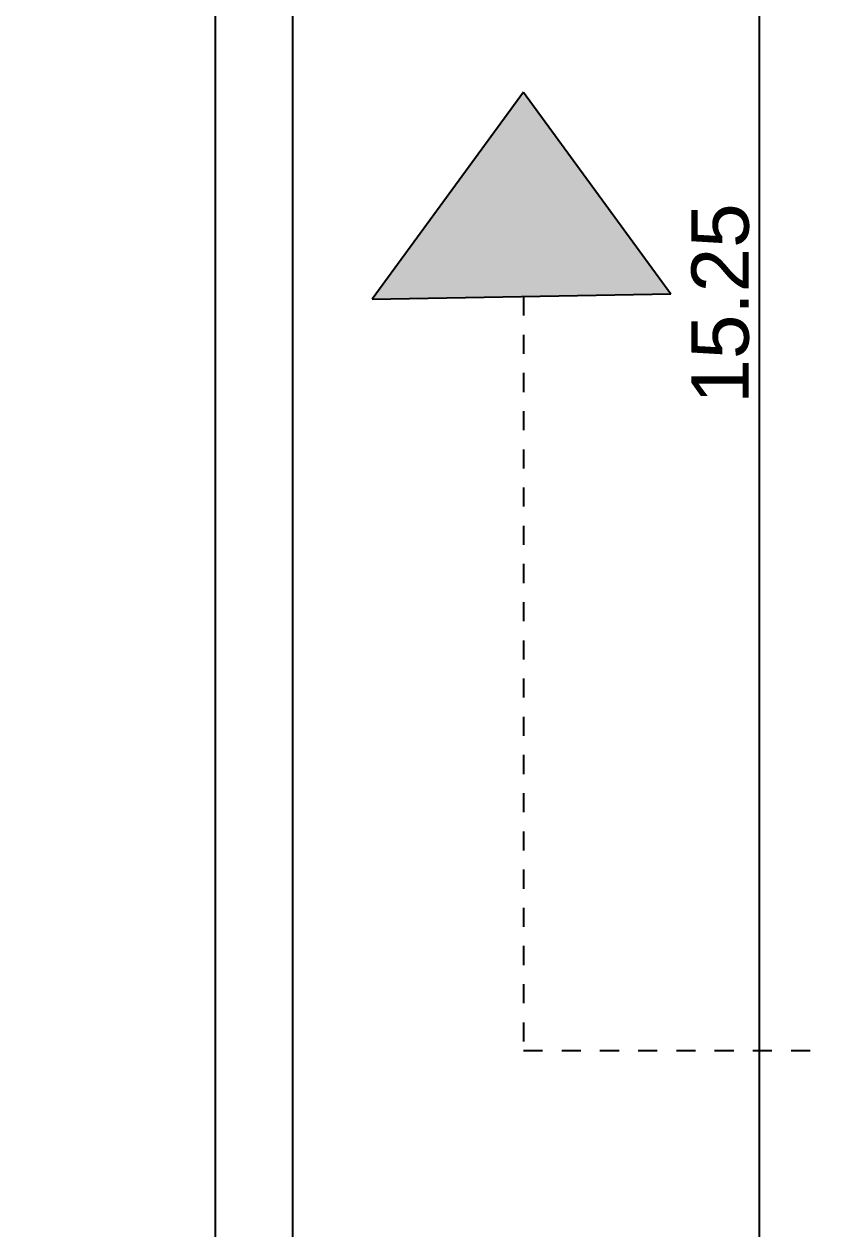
# Model space of a CAD drawing. Header units: metres. Extents: x 0 to 2048, y 111 to 219.
# Drawn here: x 1816.86 to 1821.01, y 164.86 to 171.17 of the extents above; entities that cross this region are included whole.
import ezdxf

# ---------------------------------------------------------------- set-up
doc = ezdxf.new("R2010")
doc.units = ezdxf.units.M
doc.header["$LTSCALE"] = 0.5
doc.header["$MEASUREMENT"] = 0
doc.header["$PDMODE"] = 3
doc.linetypes.add('( Dashed )', pattern=[0.75, 0.5, -0.25])
doc.layers.add('layout bou', color=1, linetype='Continuous', lineweight=60)
doc.layers.add('layout bou @ 1', color=1, linetype='Continuous', lineweight=60)
doc.styles.add('200LT_S', font='arial.ttf', dxfattribs={"height": 0.3})
doc.styles.get("Standard").update_dxf_attribs({"font": ''})
doc.styles.get('Standard').set_extended_font_data('Arial Black')
doc.dimstyles.new('Building Arrow', dxfattribs={"dimscale": 0, "dimtxt": 1, "dimasz": 1, "dimexe": 0.18, "dimexo": 0.0625, "dimgap": 0.09, "dimtad": 0, "dimdec": 1, "dimzin": 0, "dimdsep": 46, "dimtxsty": 'Standard', "dimcen": 0.09, "dimse1": 1, "dimse2": 1, "dimclrt": 7, "dimadec": 1, "dimazin": 0, "dimtfac": 1, "dimtdec": 1, "dimtofl": 0, "dimtmove": 0, "dimatfit": 3, "dimfxl": 0, "dimtolj": 1, "dimtzin": 0, "dimarcsym": 0})

# ---------------------------------------------------------------- blocks, each defined once
blk = doc.blocks.new('*D9')
at = {"layer": 'Defpoints', "color": 0, "lineweight": -3}
for p in [(1764.1257, 208.0316), (1764.1257, 208.0316), (1929.9765, 145.7045)]:
    blk.add_point(p, dxfattribs=at)
at = {"layer": 'layout bou', "color": 0, "lineweight": -2}
for p, q in [((1765.0618, 207.6799), (1845.0867, 177.6063)), ((1929.0405, 146.0562), (1849.0155, 176.1298))]:
    blk.add_line(p, q, dxfattribs=at)
at = {"layer": 'layout bou', "color": 0, "lineweight": -3}
for points in [[(1765.1204, 207.8359), (1765.0031, 207.5239), (1764.1257, 208.0316)], [(1929.0991, 146.2122), (1928.9818, 145.9002), (1929.9765, 145.7045)]]:
    blk.add_solid(points, dxfattribs=at)
at = {"layer": 'layout bou', "color": 7, "lineweight": 15, "insert": (1847.0511, 176.868), "char_height": 1, "attachment_point": 5, "rotation": 339.40364}
blk.add_mtext('\\A1;177.2', dxfattribs=at)

msp = doc.modelspace()

# ---------------------------------------------------------------- hatches: boundary and pattern name
at = {"lineweight": -3}
h = msp.add_hatch(color=256, dxfattribs=at)
h.dxf.hatch_style = 1
h.paths.add_polyline_path([(1820.24624, 169.76045), (1819.475, 170.81542), (1818.68259, 169.73148)])

# ---------------------------------------------------------------- linework, layer by layer
at = {"color": 7, "lineweight": -3}
for p, q in [((1817.86237, 204.72498), (1817.86237, 138.48062)), ((1818.26605, 204.3213), (1818.26605, 138.8843)), ((1820.70908, 162.33467), (1820.70908, 177.08467))]:
    msp.add_line(p, q, dxfattribs=at)
at = {"color": 8, "lineweight": -3}
for p, q in [((1819.475, 170.81542), (1818.68259, 169.73148)), ((1819.475, 170.81542), (1820.24624, 169.76045)), ((1818.68259, 169.73148), (1820.24624, 169.76045))]:
    msp.add_line(p, q, dxfattribs=at)
at = {"color": 8, "linetype": '( Dashed )', "lineweight": -3, "ltscale": 0.0015}
for p, q in [((1819.475, 169.74597), (1819.475, 165.79899)), ((1819.475, 165.79899), (1856.7741, 165.79899))]:
    msp.add_line(p, q, dxfattribs=at)

# ---------------------------------------------------------------- texts
at = {"lineweight": -3, "insert": (1820.50591, 169.70967), "char_height": 0.3, "attachment_point": 5, "rotation": 90, "style": '200LT_S'}
msp.add_mtext('15.25', dxfattribs=at)

# ---------------------------------------------------------------- dimensions: what is measured, and where the dimension line sits
at = {"layer": 'layout bou @ 1', "color": 8, "lineweight": 15}
dim = msp.add_aligned_dim(p1=(1929.97654, 145.70445), p2=(1764.12569, 208.03165), distance=0, dimstyle='Building Arrow', override={"dimscale": 1, "dimtix": 0, "dimtofl": 0, "dimtmove": 0, "dimatfit": 3}, dxfattribs=at)
dim.commit()
dim.dimension.update_dxf_attribs({"geometry": '*D9', "text_midpoint": (1847.05112, 176.86805)})

doc.saveas('drawing.dxf')
